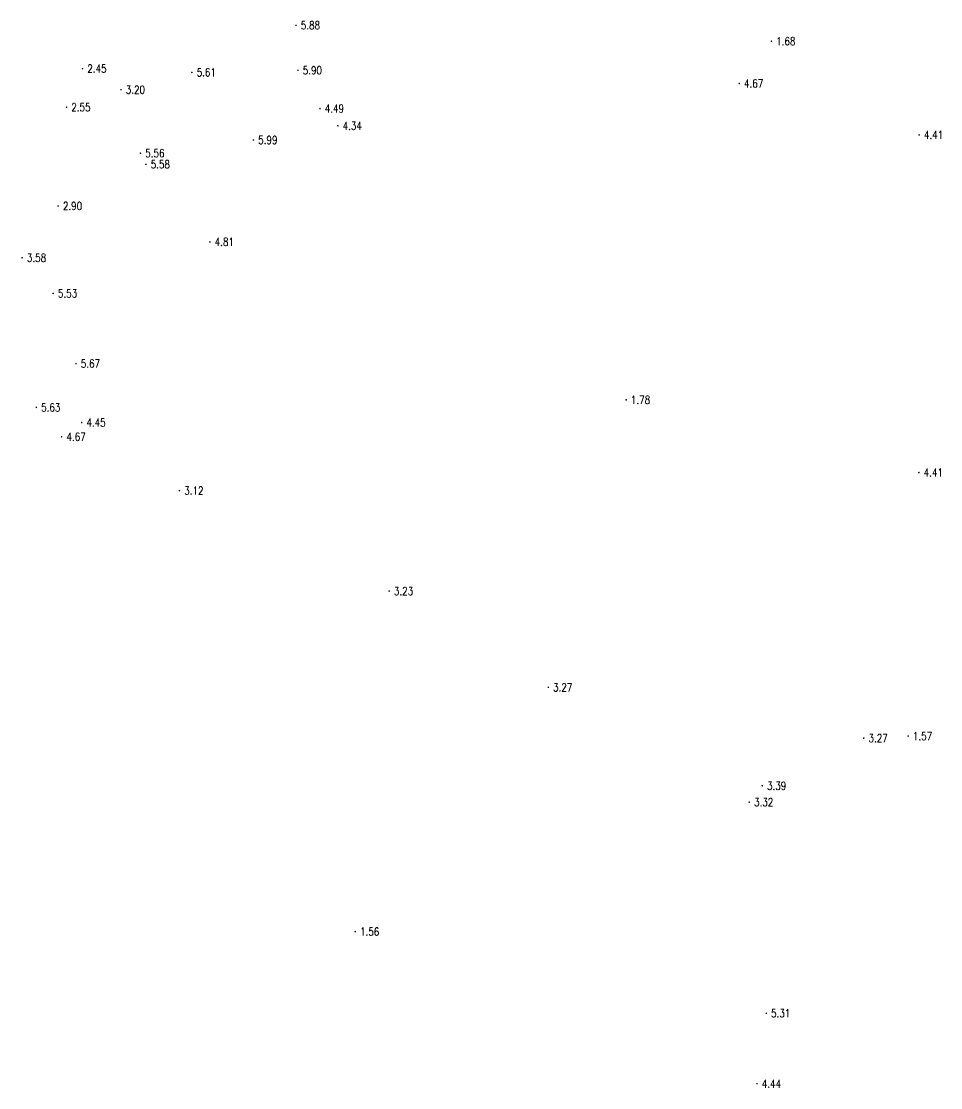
# Model space of a CAD drawing. Extents: x 476861 to 479475, y 2367369 to 2370541.
# Drawn here: x 478620.2 to 478735, y 2368761.5 to 2368894.7 of the extents above; entities that cross this region are included whole.
import ezdxf
from ezdxf.enums import TextEntityAlignment as Align

# ---------------------------------------------------------------- set-up
doc = ezdxf.new("R2010")
doc.units = 0
doc.header["$LTSCALE"] = 0.5
doc.layers.get('0').update_dxf_attribs({"linetype": 'CONTINUOUS'})
doc.layers.add('GCD', color=1, linetype='CONTINUOUS')
doc.styles.add('HZ', font='rs.shx', dxfattribs={"width": 0.8, "bigfont": 'hztxt.shx'})

# ---------------------------------------------------------------- blocks, each defined once
blk = doc.blocks.new('GC200')
at = {"linetype": 'Continuous', "const_width": 0.2, "flags": 128}
blk.add_lwpolyline([(-0.1, 0, 1), (0.1, 0, 1)], format="xyb", close=True, dxfattribs=at)

msp = doc.modelspace()

# ---------------------------------------------------------------- block references
at = {"layer": 'GCD', "linetype": 'Continuous'}
ref = msp.add_blockref('GC200', (478654.48, 2368894.224, 5.882), dxfattribs=dict(at, xscale=0.5, yscale=0.5, zscale=0.5))
ref.add_attrib('height', '5.88', dxfattribs={"linetype": 'Continuous', "height": 1, "style": 'HZ', "width": 0.8}).set_placement((478655.08, 2368894.224, 5.882), align=Align.MIDDLE_LEFT)
ref = msp.add_blockref('GC200', (478713.868, 2368892.238, 1.68), dxfattribs=dict(at, xscale=0.5, yscale=0.5, zscale=0.5))
ref.add_attrib('height', '1.68', dxfattribs={"linetype": 'Continuous', "height": 1, "style": 'HZ', "width": 0.8}).set_placement((478714.468, 2368892.238, 1.68), align=Align.MIDDLE_LEFT)
ref = msp.add_blockref('GC200', (478627.802, 2368888.812, 2.447), dxfattribs=dict(at, xscale=0.5, yscale=0.5, zscale=0.5))
ref.add_attrib('height', '2.45', dxfattribs={"linetype": 'Continuous', "height": 1, "style": 'HZ', "width": 0.8}).set_placement((478628.402, 2368888.812, 2.447), align=Align.MIDDLE_LEFT)
ref = msp.add_blockref('GC200', (478641.464, 2368888.346, 5.605), dxfattribs=dict(at, xscale=0.5, yscale=0.5, zscale=0.5))
ref.add_attrib('height', '5.61', dxfattribs={"linetype": 'Continuous', "height": 1, "style": 'HZ', "width": 0.8}).set_placement((478642.064, 2368888.346, 5.605), align=Align.MIDDLE_LEFT)
ref = msp.add_blockref('GC200', (478654.722, 2368888.602, 5.896), dxfattribs=dict(at, xscale=0.5, yscale=0.5, zscale=0.5))
ref.add_attrib('height', '5.90', dxfattribs={"linetype": 'Continuous', "height": 1, "style": 'HZ', "width": 0.8}).set_placement((478655.322, 2368888.602, 5.896), align=Align.MIDDLE_LEFT)
ref = msp.add_blockref('GC200', (478709.853, 2368886.963, 4.67), dxfattribs=dict(at, xscale=0.5, yscale=0.5, zscale=0.5))
ref.add_attrib('height', '4.67', dxfattribs={"linetype": 'Continuous', "height": 1, "style": 'HZ', "width": 0.8}).set_placement((478710.453, 2368886.963, 4.67), align=Align.MIDDLE_LEFT)
ref = msp.add_blockref('GC200', (478632.611, 2368886.183, 3.195), dxfattribs=dict(at, xscale=0.5, yscale=0.5, zscale=0.5))
ref.add_attrib('height', '3.20', dxfattribs={"linetype": 'Continuous', "height": 1, "style": 'HZ', "width": 0.8}).set_placement((478633.211, 2368886.183, 3.195), align=Align.MIDDLE_LEFT)
ref = msp.add_blockref('GC200', (478625.803, 2368883.988, 2.551), dxfattribs=dict(at, xscale=0.5, yscale=0.5, zscale=0.5))
ref.add_attrib('height', '2.55', dxfattribs={"linetype": 'Continuous', "height": 1, "style": 'HZ', "width": 0.8}).set_placement((478626.403, 2368883.988, 2.551), align=Align.MIDDLE_LEFT)
ref = msp.add_blockref('GC200', (478657.474, 2368883.82, 4.491), dxfattribs=dict(at, xscale=0.5, yscale=0.5, zscale=0.5))
ref.add_attrib('height', '4.49', dxfattribs={"linetype": 'Continuous', "height": 1, "style": 'HZ', "width": 0.8}).set_placement((478658.074, 2368883.82, 4.491), align=Align.MIDDLE_LEFT)
ref = msp.add_blockref('GC200', (478659.708, 2368881.673, 4.339), dxfattribs=dict(at, xscale=0.5, yscale=0.5, zscale=0.5))
ref.add_attrib('height', '4.34', dxfattribs={"linetype": 'Continuous', "height": 1, "style": 'HZ', "width": 0.8}).set_placement((478660.308, 2368881.673, 4.339), align=Align.MIDDLE_LEFT)
ref = msp.add_blockref('GC200', (478649.154, 2368879.897, 5.985), dxfattribs=dict(at, xscale=0.5, yscale=0.5, zscale=0.5))
ref.add_attrib('height', '5.99', dxfattribs={"linetype": 'Continuous', "height": 1, "style": 'HZ', "width": 0.8}).set_placement((478649.754, 2368879.897, 5.985), align=Align.MIDDLE_LEFT)
ref = msp.add_blockref('GC200', (478732.326, 2368880.531, 4.41), dxfattribs=dict(at, xscale=0.5, yscale=0.5, zscale=0.5))
ref.add_attrib('height', '4.41', dxfattribs={"linetype": 'Continuous', "height": 1, "style": 'HZ', "width": 0.8}).set_placement((478732.926, 2368880.531, 4.41), align=Align.MIDDLE_LEFT)
ref = msp.add_blockref('GC200', (478635.041, 2368878.245, 5.558), dxfattribs=dict(at, xscale=0.5, yscale=0.5, zscale=0.5))
ref.add_attrib('height', '5.56', dxfattribs={"linetype": 'Continuous', "height": 1, "style": 'HZ', "width": 0.8}).set_placement((478635.641, 2368878.245, 5.558), align=Align.MIDDLE_LEFT)
ref = msp.add_blockref('GC200', (478635.723, 2368876.859, 5.582), dxfattribs=dict(at, xscale=0.5, yscale=0.5, zscale=0.5))
ref.add_attrib('height', '5.58', dxfattribs={"linetype": 'Continuous', "height": 1, "style": 'HZ', "width": 0.8}).set_placement((478636.323, 2368876.859, 5.582), align=Align.MIDDLE_LEFT)
ref = msp.add_blockref('GC200', (478624.752, 2368871.654, 2.9), dxfattribs=dict(at, xscale=0.5, yscale=0.5, zscale=0.5))
ref.add_attrib('height', '2.90', dxfattribs={"linetype": 'Continuous', "height": 1, "style": 'HZ', "width": 0.8}).set_placement((478625.352, 2368871.654, 2.9), align=Align.MIDDLE_LEFT)
ref = msp.add_blockref('GC200', (478643.719, 2368867.159, 4.812), dxfattribs=dict(at, xscale=0.5, yscale=0.5, zscale=0.5))
ref.add_attrib('height', '4.81', dxfattribs={"linetype": 'Continuous', "height": 1, "style": 'HZ', "width": 0.8}).set_placement((478644.319, 2368867.159, 4.812), align=Align.MIDDLE_LEFT)
ref = msp.add_blockref('GC200', (478620.257, 2368865.181, 3.58), dxfattribs=dict(at, xscale=0.5, yscale=0.5, zscale=0.5))
ref.add_attrib('height', '3.58', dxfattribs={"linetype": 'Continuous', "height": 1, "style": 'HZ', "width": 0.8}).set_placement((478620.857, 2368865.181, 3.58), align=Align.MIDDLE_LEFT)
ref = msp.add_blockref('GC200', (478624.131, 2368860.733, 5.53), dxfattribs=dict(at, xscale=0.5, yscale=0.5, zscale=0.5))
ref.add_attrib('height', '5.53', dxfattribs={"linetype": 'Continuous', "height": 1, "style": 'HZ', "width": 0.8}).set_placement((478624.731, 2368860.733, 5.53), align=Align.MIDDLE_LEFT)
ref = msp.add_blockref('GC200', (478626.992, 2368851.958, 5.667), dxfattribs=dict(at, xscale=0.5, yscale=0.5, zscale=0.5))
ref.add_attrib('height', '5.67', dxfattribs={"linetype": 'Continuous', "height": 1, "style": 'HZ', "width": 0.8}).set_placement((478627.592, 2368851.958, 5.667), align=Align.MIDDLE_LEFT)
ref = msp.add_blockref('GC200', (478622.037, 2368846.49, 5.627), dxfattribs=dict(at, xscale=0.5, yscale=0.5, zscale=0.5))
ref.add_attrib('height', '5.63', dxfattribs={"linetype": 'Continuous', "height": 1, "style": 'HZ', "width": 0.8}).set_placement((478622.637, 2368846.49, 5.627), align=Align.MIDDLE_LEFT)
ref = msp.add_blockref('GC200', (478695.719, 2368847.431, 1.78), dxfattribs=dict(at, xscale=0.5, yscale=0.5, zscale=0.5))
ref.add_attrib('height', '1.78', dxfattribs={"linetype": 'Continuous', "height": 1, "style": 'HZ', "width": 0.8}).set_placement((478696.319, 2368847.431, 1.78), align=Align.MIDDLE_LEFT)
ref = msp.add_blockref('GC200', (478627.692, 2368844.588, 4.448), dxfattribs=dict(at, xscale=0.5, yscale=0.5, zscale=0.5))
ref.add_attrib('height', '4.45', dxfattribs={"linetype": 'Continuous', "height": 1, "style": 'HZ', "width": 0.8}).set_placement((478628.292, 2368844.588, 4.448), align=Align.MIDDLE_LEFT)
ref = msp.add_blockref('GC200', (478625.198, 2368842.814, 4.669), dxfattribs=dict(at, xscale=0.5, yscale=0.5, zscale=0.5))
ref.add_attrib('height', '4.67', dxfattribs={"linetype": 'Continuous', "height": 1, "style": 'HZ', "width": 0.8}).set_placement((478625.798, 2368842.814, 4.669), align=Align.MIDDLE_LEFT)
ref = msp.add_blockref('GC200', (478732.297, 2368838.344, 4.406), dxfattribs=dict(at, xscale=0.5, yscale=0.5, zscale=0.5))
ref.add_attrib('height', '4.41', dxfattribs={"linetype": 'Continuous', "height": 1, "style": 'HZ', "width": 0.8}).set_placement((478732.897, 2368838.344, 4.406), align=Align.MIDDLE_LEFT)
ref = msp.add_blockref('GC200', (478639.913, 2368836.09, 3.12), dxfattribs=dict(at, xscale=0.5, yscale=0.5, zscale=0.5))
ref.add_attrib('height', '3.12', dxfattribs={"linetype": 'Continuous', "height": 1, "style": 'HZ', "width": 0.8}).set_placement((478640.513, 2368836.09, 3.12), align=Align.MIDDLE_LEFT)
ref = msp.add_blockref('GC200', (478666.11, 2368823.539, 3.23), dxfattribs=dict(at, xscale=0.5, yscale=0.5, zscale=0.5))
ref.add_attrib('height', '3.23', dxfattribs={"linetype": 'Continuous', "height": 1, "style": 'HZ', "width": 0.8}).set_placement((478666.71, 2368823.539, 3.23), align=Align.MIDDLE_LEFT)
ref = msp.add_blockref('GC200', (478685.996, 2368811.512, 3.27), dxfattribs=dict(at, xscale=0.5, yscale=0.5, zscale=0.5))
ref.add_attrib('height', '3.27', dxfattribs={"linetype": 'Continuous', "height": 1, "style": 'HZ', "width": 0.8}).set_placement((478686.596, 2368811.512, 3.27), align=Align.MIDDLE_LEFT)
ref = msp.add_blockref('GC200', (478725.409, 2368805.172, 3.272), dxfattribs=dict(at, xscale=0.5, yscale=0.5, zscale=0.5))
ref.add_attrib('height', '3.27', dxfattribs={"linetype": 'Continuous', "height": 1, "style": 'HZ', "width": 0.8}).set_placement((478726.009, 2368805.172, 3.272), align=Align.MIDDLE_LEFT)
ref = msp.add_blockref('GC200', (478730.955, 2368805.424, 1.573), dxfattribs=dict(at, xscale=0.5, yscale=0.5, zscale=0.5))
ref.add_attrib('height', '1.57', dxfattribs={"linetype": 'Continuous', "height": 1, "style": 'HZ', "width": 0.8}).set_placement((478731.555, 2368805.424, 1.573), align=Align.MIDDLE_LEFT)
ref = msp.add_blockref('GC200', (478712.725, 2368799.211, 3.39), dxfattribs=dict(at, xscale=0.5, yscale=0.5, zscale=0.5))
ref.add_attrib('height', '3.39', dxfattribs={"linetype": 'Continuous', "height": 1, "style": 'HZ', "width": 0.8}).set_placement((478713.325, 2368799.211, 3.39), align=Align.MIDDLE_LEFT)
ref = msp.add_blockref('GC200', (478711.106, 2368797.169, 3.32), dxfattribs=dict(at, xscale=0.5, yscale=0.5, zscale=0.5))
ref.add_attrib('height', '3.32', dxfattribs={"linetype": 'Continuous', "height": 1, "style": 'HZ', "width": 0.8}).set_placement((478711.706, 2368797.169, 3.32), align=Align.MIDDLE_LEFT)
ref = msp.add_blockref('GC200', (478661.879, 2368780.991, 1.56), dxfattribs=dict(at, xscale=0.5, yscale=0.5, zscale=0.5))
ref.add_attrib('height', '1.56', dxfattribs={"linetype": 'Continuous', "height": 1, "style": 'HZ', "width": 0.8}).set_placement((478662.479, 2368780.991, 1.56), align=Align.MIDDLE_LEFT)
ref = msp.add_blockref('GC200', (478713.228, 2368770.789, 5.314), dxfattribs=dict(at, xscale=0.5, yscale=0.5, zscale=0.5))
ref.add_attrib('height', '5.31', dxfattribs={"linetype": 'Continuous', "height": 1, "style": 'HZ', "width": 0.8}).set_placement((478713.828, 2368770.789, 5.314), align=Align.MIDDLE_LEFT)
ref = msp.add_blockref('GC200', (478712.075, 2368761.994, 4.442), dxfattribs=dict(at, xscale=0.5, yscale=0.5, zscale=0.5))
ref.add_attrib('height', '4.44', dxfattribs={"linetype": 'Continuous', "height": 1, "style": 'HZ', "width": 0.8}).set_placement((478712.675, 2368761.994, 4.442), align=Align.MIDDLE_LEFT)

doc.saveas('drawing.dxf')
